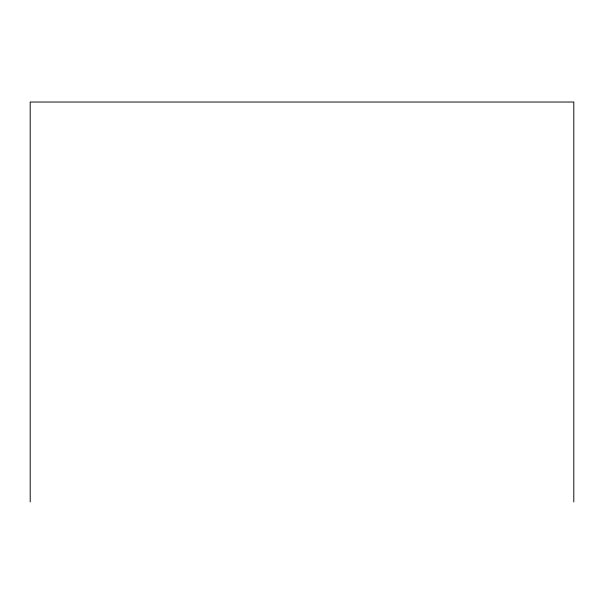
<?xml version="1.0" encoding="UTF-8"?>
<svg xmlns="http://www.w3.org/2000/svg" width="604" height="604" viewBox="0 0 604 604"><rect width="100%" height="100%" fill="white"/><g stroke="black" fill="none" stroke-linecap="round" stroke-linejoin="round"><path stroke-width="0.91" d="M573.8 501.969L573.8 102.031L30.2 102.031L30.2 501.969"/></g></svg>
